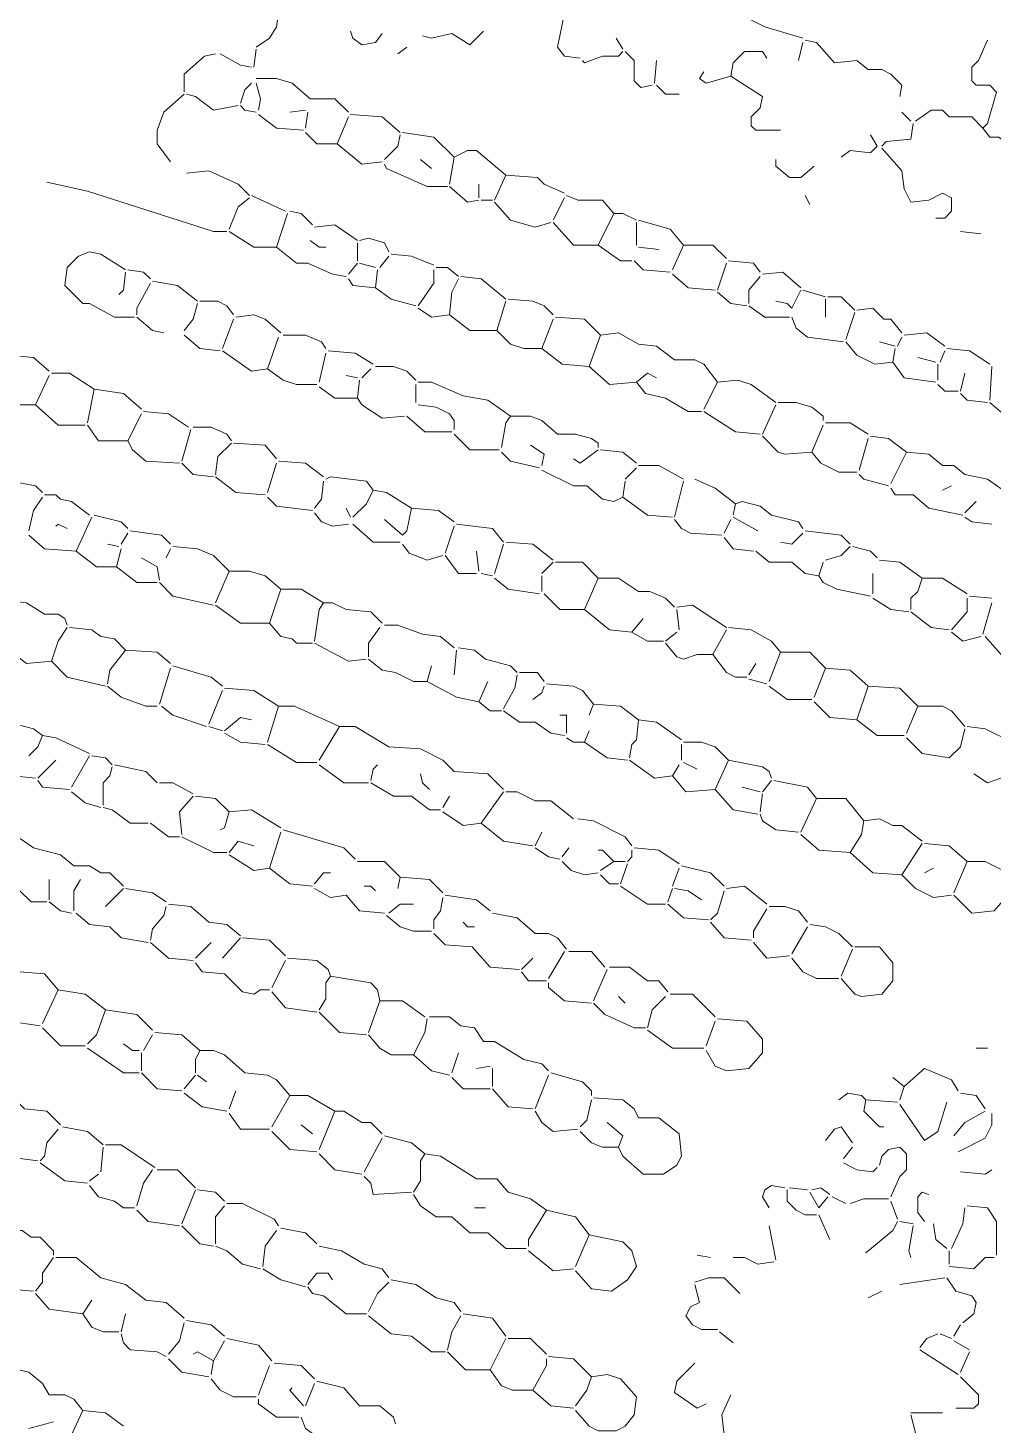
# Model space of a CAD drawing. Header units: millimetres. Extents: x 0 to 150953, y 0 to 85148.
# Drawn here: x 27978 to 40902, y 30326 to 49037 of the extents above; entities that cross this region are included whole.
import ezdxf

# ---------------------------------------------------------------- set-up
doc = ezdxf.new("R2010")
doc.units = ezdxf.units.MM
doc.layers.add('LINEWORK', color=7, linetype='CONTINUOUS', lineweight=0, plot=False)

msp = doc.modelspace()

# ---------------------------------------------------------------- linework, layer by layer
at = {"layer": 'LINEWORK'}
for points in [[(31516.264, 49594.425), (31335.482, 49232.862), (31305.354, 49052.08), (31214.963, 48901.432), (31034.182, 48780.907)], [(36186.458, 49564.302), (36367.24, 49564.302), (36728.803, 49383.52), (37090.366, 49383.52), (37331.408, 49202.739), (37542.32, 49202.739), (37843.621, 49052.08), (38355.838, 48901.432)], [(35011.378, 49383.52), (35162.028, 49232.862), (35071.637, 48780.907), (35162.028, 48660.394), (35372.941, 48630.26)], [(32299.653, 48991.823), (32329.781, 48901.432), (32450.303, 48811.041), (32631.085, 48841.175), (32721.476, 48961.689)], [(34077.338, 48991.823), (33896.557, 48811.041), (33655.515, 48961.689), (33384.343, 48901.432), (33263.821, 48931.566)], [(35855.023, 48901.432), (35945.414, 48750.785)], [(38355.838, 48841.175), (38295.575, 48600.126)], [(38385.966, 48871.298), (38536.619, 48841.175), (38777.661, 48570.003), (39078.964, 48600.126), (39229.615, 48479.612), (39410.396, 48479.612), (39530.918, 48419.344), (39681.569, 48268.696), (39651.438, 48118.049)], [(40826.518, 48871.298), (40705.999, 48600.126), (40615.608, 48509.735), (40615.608, 48328.953), (40675.868, 48268.696), (40856.649, 48268.696), (40947.04, 48178.306), (40826.518, 47756.486), (40766.259, 47696.218)], [(30491.837, 48690.517), (30341.183, 48660.394), (30070.011, 48419.344), (30070.011, 48178.306)], [(30552.096, 48690.517), (30823.269, 48539.869), (30973.919, 48509.735)], [(31034.182, 48750.785), (31004.05, 48509.735)], [(33052.908, 48780.907), (32932.389, 48690.517)], [(35945.414, 48720.651), (35885.155, 48660.394), (35674.242, 48660.394), (35433.2, 48570.003), (35403.069, 48600.126)], [(35975.545, 48720.651), (36096.067, 48600.126), (36096.067, 48328.953), (36186.458, 48238.563), (36337.109, 48268.696)], [(37873.752, 48630.26), (37813.493, 48720.651), (37572.449, 48720.651), (37421.798, 48570.003), (37391.667, 48389.221)], [(36397.368, 48600.126), (36367.24, 48298.83)], [(30973.919, 48298.83), (30883.528, 48208.44), (30823.269, 48027.658)], [(31034.182, 48359.087), (31305.354, 48359.087), (31516.264, 48298.83), (31757.308, 48087.915)], [(31034.182, 48298.83), (31094.441, 48087.915), (31064.31, 47937.267)], [(37030.104, 48449.478), (36969.844, 48359.087), (37060.235, 48298.83), (37391.667, 48389.221)], [(37391.667, 48389.221), (37813.493, 48118.049), (37783.362, 47967.39), (37662.84, 47846.876), (37662.84, 47726.352), (37723.102, 47666.095), (38054.534, 47666.095)], [(30070.011, 48148.172), (29798.839, 47907.133), (29708.448, 47666.095), (29708.448, 47485.313), (29889.229, 47244.264)], [(30100.142, 48148.172), (30220.664, 48118.049), (30461.705, 47937.267), (30793.138, 47997.524)], [(31757.308, 48087.915), (32088.74, 48087.915), (32269.522, 47907.133)], [(36397.368, 48268.696), (36517.89, 48148.172), (36698.672, 48148.172)], [(30823.269, 47997.524), (30883.528, 47937.267), (31034.182, 47907.133)], [(31697.046, 47937.267), (31486.136, 47907.133)], [(31727.177, 47907.133), (31697.046, 47696.218)], [(39681.569, 47907.133), (39802.091, 47786.608)], [(39862.35, 47786.608), (40073.263, 47937.267), (40223.914, 47937.267), (40314.305, 47846.876), (40615.608, 47846.876), (40766.259, 47696.218)], [(31064.31, 47876.999), (31305.354, 47696.218), (31666.917, 47666.095)], [(32269.522, 47846.876), (32118.871, 47485.313)], [(32299.653, 47876.999), (32721.476, 47846.876), (32962.517, 47635.961)], [(39832.219, 47756.486), (39802.091, 47545.57), (39470.656, 47515.436), (39410.396, 47455.179)], [(31697.046, 47635.961), (31847.699, 47485.313), (32118.871, 47485.313)], [(32962.517, 47605.827), (32932.389, 47455.179), (32751.607, 47274.397)], [(32992.648, 47635.961), (33414.471, 47575.704), (33685.644, 47304.531)], [(39259.746, 47605.827), (39350.137, 47455.179)], [(40766.259, 47696.218), (40856.649, 47575.704), (40977.171, 47575.704), (41127.822, 47455.179), (41368.863, 47485.313), (41489.385, 47304.531), (42001.599, 47274.397)], [(32118.871, 47485.313), (32450.303, 47214.141), (32721.476, 47244.264)], [(33685.644, 47304.531), (33866.425, 47394.922), (33986.947, 47394.922), (34378.642, 47063.482)], [(39350.137, 47455.179), (39259.746, 47364.788), (38988.573, 47394.922), (38868.051, 47304.531)], [(39410.396, 47425.045), (39681.569, 47123.75), (39711.7, 46882.7), (39802.091, 46701.919), (40043.132, 46732.053), (40223.914, 46822.443), (40344.436, 46762.187), (40344.436, 46581.405), (40254.045, 46491.014), (40133.523, 46491.014)], [(32751.607, 47214.141), (32781.736, 47153.873), (33324.08, 46912.834), (33595.253, 46912.834)], [(33233.69, 47274.397), (33384.343, 47153.873)], [(33685.644, 47304.531), (33625.384, 46942.968)], [(37994.274, 47274.397), (37994.274, 47184.007), (38175.056, 47033.359), (38325.707, 47033.359), (38506.488, 47184.007)], [(28232.066, 46973.091), (28774.411, 46852.577), (30461.705, 46310.232), (30642.487, 46310.232)], [(30100.142, 47093.616), (30401.446, 47123.75), (30793.138, 46942.968), (30943.791, 46792.309)], [(34378.642, 47063.482), (34227.989, 46732.053)], [(34378.642, 47063.482), (34800.465, 47033.359), (34890.856, 46942.968), (35162.028, 46822.443)], [(30973.919, 46792.309), (31425.873, 46581.405)], [(33625.384, 46912.834), (33866.425, 46701.919), (34017.079, 46732.053)], [(34017.079, 46942.968), (34017.079, 46762.187)], [(35192.159, 46792.309), (35342.81, 46732.053), (35674.242, 46732.053), (35824.895, 46551.271)], [(38385.966, 46792.309), (38446.229, 46671.796)], [(30943.791, 46762.187), (30793.138, 46641.662), (30672.618, 46340.355)], [(34047.207, 46732.053), (34197.86, 46732.053)], [(34227.989, 46701.919), (34438.901, 46460.88), (34770.334, 46370.489), (34981.246, 46430.746)], [(35162.028, 46762.187), (35011.378, 46460.88)], [(31456.004, 46551.271), (31305.354, 46099.317)], [(31486.136, 46581.405), (31636.786, 46551.271), (31787.437, 46400.623)], [(35011.378, 46430.746), (35282.55, 46129.448), (35613.982, 46129.448)], [(35824.895, 46551.271), (35613.982, 46129.448)], [(35824.895, 46551.271), (35945.414, 46551.271), (36126.196, 46460.88)], [(36126.196, 46430.746), (36126.196, 46129.448)], [(36156.327, 46460.88), (36578.15, 46340.355), (36758.931, 46129.448)], [(30672.618, 46310.232), (31004.05, 46099.317), (31305.354, 46099.317)], [(31817.568, 46370.489), (32088.74, 46400.623), (32390.044, 46189.708)], [(32420.172, 46189.708), (32540.694, 46219.839), (32751.607, 46159.576), (32811.867, 46039.057)], [(40464.955, 46310.232), (40736.127, 46280.099)], [(29286.625, 45798.013), (28955.193, 46008.926), (28804.54, 46039.057), (28653.889, 45978.795), (28503.239, 45828.144), (28473.107, 45587.103), (28714.149, 45346.059), (28804.54, 45346.059), (29135.974, 45165.278), (29407.147, 45165.278)], [(31305.354, 46099.317), (31576.526, 45888.404), (31727.177, 45888.404), (32058.609, 45737.754), (32239.391, 45707.622)], [(31757.308, 46189.708), (31877.827, 46099.317), (31968.218, 46099.317)], [(32390.044, 46159.576), (32390.044, 45918.535)], [(35613.982, 46129.448), (35915.286, 45918.535), (36065.936, 45918.535)], [(36156.327, 46099.317), (36427.499, 46069.186)], [(36758.931, 46129.448), (36608.281, 45798.013)], [(36758.931, 46129.448), (37150.626, 46129.448), (37331.408, 45948.666)], [(32390.044, 45888.404), (32269.522, 45737.754)], [(32420.172, 45888.404), (32631.085, 45828.144)], [(32811.867, 45978.795), (32691.345, 45828.144)], [(32841.998, 46008.926), (33113.17, 45978.795), (33414.471, 45858.276)], [(36096.067, 45918.535), (36216.587, 45798.013), (36578.15, 45767.885)], [(37331.408, 45888.404), (37210.886, 45526.841)], [(37361.539, 45918.535), (37692.971, 45888.404), (37783.362, 45767.885)], [(29286.625, 45767.885), (29256.494, 45526.841), (29196.234, 45466.581)], [(29316.756, 45798.013), (29527.666, 45767.885), (29618.057, 45677.494)], [(32269.522, 45677.494), (32329.781, 45587.103), (32631.085, 45556.972)], [(32661.216, 45798.013), (32631.085, 45556.972)], [(33414.471, 45798.013), (33414.471, 45617.232), (33203.561, 45315.931)], [(33444.602, 45828.144), (33595.253, 45828.144), (33745.906, 45707.622)], [(33745.906, 45677.494), (33655.515, 45496.712), (33625.384, 45195.409)], [(33776.035, 45707.622), (34047.207, 45677.494), (34378.642, 45406.322)], [(36608.281, 45737.754), (36819.194, 45556.972), (37180.757, 45526.841)], [(37783.362, 45707.622), (37632.711, 45526.841), (37632.711, 45346.059)], [(37813.493, 45737.754), (38084.665, 45767.885), (38325.707, 45556.972)], [(29618.057, 45617.232), (29437.275, 45285.8), (29437.275, 45195.409)], [(29648.188, 45647.363), (29979.62, 45587.103), (30250.793, 45376.19)], [(32631.085, 45556.972), (32841.998, 45406.322), (33173.43, 45315.931)], [(37210.886, 45496.712), (37391.667, 45346.059), (37602.58, 45315.931)], [(38325.707, 45526.841), (38205.185, 45285.8)], [(38355.838, 45526.841), (38657.139, 45436.45)], [(30250.793, 45346.059), (30190.533, 45135.149), (30070.011, 44984.496)], [(30280.924, 45376.19), (30521.965, 45376.19), (30642.487, 45315.931), (30732.878, 45195.409)], [(33203.561, 45285.8), (33384.343, 45165.278), (33625.384, 45195.409)], [(34378.642, 45376.19), (34258.12, 44984.496)], [(34408.77, 45406.322), (34740.205, 45376.19), (34890.856, 45315.931), (35011.378, 45195.409)], [(37632.711, 45315.931), (37843.621, 45165.278), (38175.056, 45165.278)], [(37994.274, 45376.19), (38144.925, 45346.059), (38205.185, 45285.8)], [(38657.139, 45406.322), (38657.139, 45165.278)], [(38687.27, 45436.45), (38868.051, 45436.45), (39048.833, 45255.668)], [(39078.964, 45255.668), (39289.874, 45285.8), (39440.528, 45135.149), (39530.918, 45135.149), (39681.569, 44954.367)], [(29437.275, 45165.278), (29648.188, 44984.496), (29798.839, 44954.367)], [(30732.878, 45135.149), (30582.227, 44743.455)], [(30763.009, 45165.278), (31004.05, 45195.409), (31154.701, 45135.149), (31365.614, 44954.367)], [(33625.384, 45195.409), (33896.557, 44984.496), (34258.12, 44984.496)], [(35011.378, 45135.149), (34860.724, 44743.455)], [(35041.506, 45165.278), (35433.2, 45135.149), (35644.113, 44924.236)], [(38205.185, 45165.278), (38265.447, 45014.627), (38416.097, 44894.105), (38898.183, 44833.845)], [(39048.833, 45225.54), (38928.311, 44863.977)], [(30070.011, 44924.236), (30280.924, 44743.455), (30552.096, 44713.323)], [(31395.745, 44924.236), (31697.046, 44924.236), (31907.959, 44833.845), (31968.218, 44743.455)], [(34258.12, 44984.496), (34438.901, 44803.714), (34619.683, 44743.455), (34860.724, 44743.455)], [(35644.113, 44924.236), (35493.46, 44502.413)], [(35644.113, 44924.236), (35885.155, 44954.367), (36156.327, 44803.714), (36397.368, 44773.586), (36638.412, 44592.804), (36909.585, 44592.804), (37030.104, 44532.542), (37210.886, 44291.501)], [(39711.7, 44924.236), (40013.001, 44954.367), (40254.045, 44773.586)], [(31335.482, 44894.105), (31184.832, 44472.282)], [(34860.724, 44743.455), (35131.897, 44532.542), (35493.46, 44502.413)], [(38928.311, 44833.845), (39078.964, 44653.064), (39320.006, 44532.542), (39561.047, 44562.673)], [(39380.265, 44833.845), (39591.178, 44773.586)], [(39591.178, 44743.455), (39561.047, 44562.673)], [(39681.569, 44894.105), (39621.309, 44773.586)], [(40284.173, 44743.455), (40585.477, 44713.323), (40856.649, 44532.542)], [(28262.195, 44442.151), (28051.285, 44622.933), (27719.85, 44653.064), (27448.677, 44381.891), (27478.808, 44170.979), (27659.59, 43990.197), (28081.413, 43990.197)], [(30582.227, 44713.323), (30973.919, 44442.151), (31184.832, 44472.282)], [(31968.218, 44683.195), (31877.827, 44291.501)], [(31998.349, 44713.323), (32359.913, 44683.195), (32600.954, 44532.542)], [(39561.047, 44562.673), (39711.7, 44351.76), (40133.523, 44291.501)], [(39892.482, 44622.933), (40133.523, 44562.673)], [(40163.654, 44532.542), (40163.654, 44321.632)], [(40254.045, 44713.323), (40193.783, 44562.673)], [(28262.195, 44381.891), (28081.413, 43990.197)], [(28292.326, 44412.023), (28533.367, 44412.023), (28864.802, 44201.11)], [(31184.832, 44472.282), (31395.745, 44321.632), (31576.526, 44261.369), (31847.699, 44261.369)], [(32239.391, 44381.891), (32390.044, 44351.76)], [(32570.825, 44472.282), (32450.303, 44351.76)], [(32631.085, 44502.413), (32872.126, 44502.413), (33052.908, 44442.151), (33173.43, 44321.632)], [(35493.46, 44502.413), (35764.632, 44261.369), (36126.196, 44291.501)], [(36397.368, 44351.76), (36276.849, 44412.023), (36126.196, 44291.501)], [(40525.217, 44412.023), (40464.955, 44170.979)], [(40886.781, 44502.413), (40856.649, 44050.459)], [(28864.802, 44201.11), (28774.411, 43749.156)], [(28864.802, 44201.11), (29256.494, 44140.85), (29497.538, 43929.937)], [(31877.827, 44231.241), (32088.74, 44080.588), (32390.044, 44080.588)], [(32420.172, 44321.632), (32390.044, 44080.588)], [(33173.43, 44261.369), (33173.43, 44020.328)], [(33203.561, 44291.501), (33384.343, 44291.501), (33806.166, 44110.719), (34137.598, 44050.459), (34438.901, 43839.546)], [(36126.196, 44291.501), (36246.718, 44140.85), (36517.89, 44080.588), (36819.194, 43899.806), (36999.976, 43899.806)], [(37210.886, 44291.501), (37030.104, 43929.937)], [(37210.886, 44291.501), (37482.058, 44321.632), (37662.84, 44261.369), (37994.274, 44020.328)], [(40163.654, 44261.369), (40254.045, 44170.979), (40434.827, 44170.979)], [(28081.413, 43990.197), (28382.717, 43719.024), (28744.28, 43719.024)], [(32390.044, 44080.588), (32450.303, 43990.197), (32721.476, 43809.415), (33022.78, 43839.546)], [(33203.561, 43990.197), (33444.602, 43960.068), (33625.384, 43869.678), (33685.644, 43779.287), (33685.644, 43658.765)], [(37994.274, 43990.197), (37813.493, 43598.505)], [(38024.403, 44020.328), (38265.447, 44020.328), (38476.357, 43960.068), (38627.01, 43839.546), (38627.01, 43779.287)], [(40464.955, 44140.85), (40555.346, 44050.459), (40826.518, 44020.328)], [(40856.649, 44020.328), (41037.431, 43869.678), (41278.472, 43809.415)], [(29497.538, 43869.678), (29316.756, 43508.114)], [(29527.666, 43899.806), (29859.101, 43869.678), (30130.273, 43688.896)], [(33052.908, 43839.546), (33293.952, 43628.634), (33655.515, 43628.634)], [(34438.901, 43839.546), (34378.642, 43749.156), (34318.379, 43417.724)], [(34438.901, 43839.546), (34710.074, 43839.546), (34860.724, 43779.287), (35071.637, 43598.505), (35312.678, 43598.505), (35523.591, 43538.243), (35613.982, 43477.983), (35613.982, 43417.724)], [(37030.104, 43899.806), (37451.93, 43628.634), (37783.362, 43598.505)], [(28774.411, 43719.024), (28925.062, 43508.114), (29316.756, 43508.114)], [(30160.402, 43658.765), (30039.883, 43236.942)], [(30190.533, 43688.896), (30431.574, 43688.896), (30642.487, 43598.505), (30702.747, 43508.114)], [(33685.644, 43598.505), (33896.557, 43387.592), (34288.251, 43387.592)], [(38627.01, 43719.024), (38476.357, 43357.461)], [(38657.139, 43749.156), (38988.573, 43749.156), (39229.615, 43598.505)], [(29316.756, 43508.114), (29377.016, 43387.592), (29557.797, 43236.942), (30009.751, 43206.811)], [(30702.747, 43477.983), (30521.965, 43297.202), (30491.837, 43056.16)], [(30732.878, 43477.983), (31154.701, 43447.852), (31305.354, 43267.07)], [(34710.074, 43447.852), (34890.856, 43327.333)], [(37813.493, 43568.374), (38024.403, 43357.461), (38114.794, 43327.333), (38476.357, 43357.461)], [(39229.615, 43538.243), (39109.093, 43116.42)], [(39259.746, 43568.374), (39500.787, 43538.243), (39741.828, 43357.461)], [(31335.482, 43236.942), (31697.046, 43206.811), (31938.09, 43026.029)], [(34318.379, 43357.461), (34438.901, 43236.942), (34830.596, 43146.551)], [(34890.856, 43327.333), (34860.724, 43176.68)], [(35613.982, 43387.592), (35372.941, 43206.811), (35282.55, 43267.07)], [(35644.113, 43387.592), (35945.414, 43357.461), (36126.196, 43206.811)], [(38476.357, 43357.461), (38596.879, 43206.811), (38837.92, 43086.289), (39078.964, 43086.289)], [(39741.828, 43357.461), (39530.918, 42935.638)], [(39741.828, 43357.461), (40043.132, 43327.333), (40223.914, 43176.68), (40374.564, 43176.68), (40525.217, 43056.16), (40826.518, 42995.898), (41037.431, 42845.247)], [(30039.883, 43206.811), (30190.533, 43056.16), (30461.705, 43026.029)], [(31305.354, 43206.811), (31184.832, 42815.116)], [(34860.724, 43116.42), (35282.55, 42905.507), (35463.332, 42905.507), (35674.242, 42724.725), (35824.895, 42694.597), (35945.414, 42754.857)], [(36126.196, 43146.551), (35975.545, 42995.898)], [(36156.327, 43176.68), (36427.499, 43176.68), (36758.931, 42995.898)], [(39109.093, 43056.16), (39169.355, 42995.898), (39500.787, 42905.507)], [(27749.981, 42965.769), (28081.413, 42905.507), (28171.804, 42815.116)], [(30491.837, 43026.029), (30763.009, 42815.116), (31154.701, 42784.988)], [(31938.09, 42965.769), (31907.959, 42724.725), (31817.568, 42604.206)], [(31968.218, 42995.898), (32028.481, 43026.029), (32510.563, 42965.769), (32600.954, 42845.247)], [(35975.545, 42965.769), (35945.414, 42754.857)], [(36758.931, 42965.769), (36638.412, 42483.684)], [(36909.585, 42995.898), (37180.757, 42875.379), (37451.93, 42664.466)], [(39530.918, 42875.379), (39591.178, 42784.988), (39832.219, 42784.988), (40043.132, 42604.206), (40495.086, 42513.815)], [(40344.436, 42905.507), (40223.914, 42845.247)], [(28171.804, 42754.857), (28051.285, 42574.075), (27991.022, 42302.903)], [(28201.935, 42784.988), (28352.585, 42784.988), (28412.848, 42724.725), (28563.498, 42694.597), (28804.54, 42513.815)], [(31184.832, 42754.857), (31305.354, 42634.335), (31787.437, 42574.075)], [(32600.954, 42845.247), (32510.563, 42664.466), (32329.781, 42483.684)], [(32600.954, 42845.247), (32781.736, 42815.116), (33113.17, 42604.206)], [(35945.414, 42754.857), (36276.849, 42513.815), (36608.281, 42483.684)], [(37451.93, 42664.466), (37421.798, 42513.815)], [(37451.93, 42664.466), (37542.32, 42694.597), (37783.362, 42634.335), (37934.012, 42513.815), (38295.575, 42423.425), (38355.838, 42333.034)], [(40675.868, 42694.597), (40525.217, 42543.944)], [(28834.671, 42483.684), (28623.758, 42031.73)], [(28864.802, 42513.815), (29226.365, 42423.425), (29316.756, 42333.034)], [(31817.568, 42543.944), (31907.959, 42423.425), (32058.609, 42363.162), (32269.522, 42393.293)], [(32239.391, 42604.206), (32299.653, 42483.684)], [(33113.17, 42604.206), (33052.908, 42302.903), (32992.648, 42242.643)], [(33113.17, 42604.206), (33474.734, 42574.075), (33685.644, 42423.425)], [(37421.798, 42483.684), (37753.23, 42302.903)], [(40525.217, 42483.684), (40615.608, 42423.425), (40886.781, 42393.293)], [(28352.585, 42363.162), (28382.717, 42393.293), (28503.239, 42333.034)], [(29346.884, 42302.903), (29768.71, 42242.643), (29889.229, 42122.121)], [(32329.781, 42393.293), (32600.954, 42152.252), (32962.517, 42152.252)], [(32751.607, 42453.553), (32992.648, 42242.643)], [(33685.644, 42363.162), (33565.124, 42001.599)], [(33715.775, 42393.293), (34197.86, 42333.034), (34348.511, 42152.252)], [(36638.412, 42453.553), (36728.803, 42333.034), (36849.322, 42272.771), (37271.148, 42242.643)], [(37391.667, 42453.553), (37301.276, 42272.771)], [(38385.966, 42302.903), (38868.051, 42242.643), (38988.573, 42122.121)], [(27991.022, 42242.643), (28201.935, 42061.861), (28623.758, 42031.73)], [(29045.584, 42122.121), (29196.234, 42091.99)], [(29316.756, 42272.771), (29226.365, 42122.121)], [(32992.648, 42122.121), (33083.039, 42001.599), (33324.08, 41911.208), (33534.993, 41971.47)], [(34348.511, 42122.121), (34227.989, 41730.426)], [(34378.642, 42152.252), (34740.205, 42122.121), (35011.378, 41911.208)], [(37301.276, 42212.512), (37421.798, 42061.861), (37692.971, 42031.73)], [(38355.838, 42272.771), (38205.185, 42122.121), (38054.534, 42152.252)], [(28623.758, 42031.73), (28894.93, 41820.817), (29166.103, 41820.817)], [(29226.365, 42061.861), (29166.103, 41820.817)], [(29497.538, 41941.339), (29708.448, 41820.817), (29738.579, 41640.036)], [(29889.229, 42061.861), (29828.97, 41941.339)], [(29919.361, 42091.99), (30250.793, 42061.861), (30461.705, 41971.47), (30672.618, 41760.558)], [(33565.124, 41971.47), (33745.906, 41730.426), (33986.947, 41730.426)], [(33986.947, 42031.73), (34017.079, 41760.558)], [(37723.102, 42031.73), (37903.884, 41881.08), (38205.185, 41881.08), (38385.966, 41730.426), (38566.748, 41700.298)], [(38988.573, 42091.99), (38868.051, 41971.47), (38657.139, 41911.208)], [(39018.702, 42091.99), (39259.746, 42031.73), (39350.137, 41941.339)], [(29166.103, 41820.817), (29437.275, 41609.907), (29708.448, 41609.907)], [(30672.618, 41760.558), (30491.837, 41338.735)], [(30672.618, 41760.558), (30943.791, 41760.558), (31154.701, 41700.298), (31365.614, 41519.516)], [(34047.207, 41730.426), (34197.86, 41700.298)], [(35011.378, 41881.08), (34860.724, 41730.426)], [(35041.506, 41881.08), (35403.069, 41881.08), (35613.982, 41670.167)], [(38627.01, 41881.08), (38566.748, 41700.298)], [(39289.874, 41730.426), (39289.874, 41459.254)], [(39380.265, 41911.208), (39651.438, 41881.08), (39952.741, 41670.167)], [(29738.579, 41609.907), (29919.361, 41429.126), (30461.705, 41308.604)], [(34227.989, 41670.167), (34408.77, 41519.516), (34830.596, 41459.254)], [(34860.724, 41700.298), (34860.724, 41489.385)], [(35613.982, 41670.167), (35433.2, 41248.344)], [(35613.982, 41670.167), (35885.155, 41670.167), (36156.327, 41489.385), (36306.977, 41489.385), (36517.89, 41398.994), (36638.412, 41278.472)], [(38566.748, 41700.298), (38627.01, 41609.907), (38807.792, 41519.516), (39259.746, 41429.126)], [(39952.741, 41670.167), (39892.482, 41489.385), (39802.091, 41398.994), (39802.091, 41248.344)], [(39952.741, 41670.167), (40223.914, 41670.167), (40555.346, 41459.254)], [(27689.721, 41368.863), (27960.894, 41338.735), (28201.935, 41188.082), (28382.717, 41188.082), (28473.107, 41127.822), (28503.239, 41037.431)], [(31365.614, 41519.516), (31214.963, 41067.562)], [(31365.614, 41519.516), (31636.786, 41519.516), (31938.09, 41338.735)], [(34890.856, 41459.254), (35101.768, 41248.344), (35433.2, 41248.344)], [(39289.874, 41398.994), (39530.918, 41248.344), (39771.96, 41218.213)], [(40555.346, 41398.994), (40555.346, 41218.213), (40344.436, 40977.171)], [(40585.477, 41429.126), (40886.781, 41398.994)], [(30491.837, 41308.604), (30823.269, 41067.562), (31214.963, 41067.562)], [(31938.09, 41338.735), (31877.827, 41248.344), (31817.568, 40826.518)], [(31938.09, 41338.735), (32058.609, 41338.735), (32239.391, 41248.344), (32570.825, 41218.213), (32721.476, 41067.562)], [(35433.2, 41248.344), (35764.632, 40977.171), (36065.936, 40947.04)], [(36668.541, 41278.472), (36879.453, 41308.604), (37331.408, 41007.3)], [(36668.541, 41248.344), (36698.672, 40977.171)], [(39802.091, 41218.213), (40073.263, 41007.3), (40314.305, 40977.171)], [(40886.781, 41338.735), (40766.259, 40916.909)], [(28503.239, 41007.3), (28382.717, 40826.518), (28292.326, 40555.346)], [(28533.367, 41007.3), (28834.671, 40977.171), (28955.193, 40886.781), (29135.974, 40856.649), (29286.625, 40705.999)], [(31214.963, 41067.562), (31365.614, 40886.781), (31516.264, 40856.649), (31576.526, 40796.39), (31787.437, 40796.39)], [(32691.345, 41007.3), (32540.694, 40796.39), (32540.694, 40615.608)], [(32751.607, 41037.431), (32932.389, 41037.431), (33263.821, 40916.909), (33504.862, 40886.781), (33685.644, 40736.127)], [(36216.587, 41127.822), (36065.936, 40947.04)], [(37331.408, 40977.171), (37150.626, 40645.737)], [(37361.539, 41007.3), (37662.84, 40977.171), (37934.012, 40826.518), (38054.534, 40675.868)], [(27599.33, 40796.39), (27960.894, 40525.217), (28292.326, 40555.346)], [(31817.568, 40796.39), (32269.522, 40555.346), (32510.563, 40585.477)], [(36065.936, 40947.04), (36276.849, 40826.518), (36487.759, 40826.518)], [(36668.541, 40947.04), (36517.89, 40826.518)], [(36517.89, 40796.39), (36668.541, 40615.608), (36758.931, 40585.477), (36939.713, 40645.737), (37150.626, 40645.737)], [(40344.436, 40947.04), (40495.086, 40826.518), (40736.127, 40886.781)], [(40796.39, 40886.781), (41037.431, 40615.608), (41127.822, 40585.477), (41489.385, 40675.868)], [(29286.625, 40705.999), (29075.712, 40434.827), (29045.584, 40254.045)], [(29286.625, 40705.999), (29708.448, 40675.868), (29889.229, 40525.217)], [(33715.775, 40705.999), (33685.644, 40374.564)], [(33745.906, 40736.127), (33956.816, 40705.999), (34107.469, 40585.477), (34438.901, 40495.086), (34529.292, 40404.695)], [(37150.626, 40645.737), (37331.408, 40404.695), (37451.93, 40344.436), (37602.58, 40344.436)], [(38054.534, 40675.868), (37903.884, 40284.173)], [(38054.534, 40675.868), (38446.229, 40675.868), (38657.139, 40464.955)], [(28292.326, 40555.346), (28503.239, 40344.436), (29015.452, 40223.914)], [(29889.229, 40464.955), (29738.579, 39982.872)], [(29919.361, 40495.086), (30431.574, 40344.436), (30582.227, 40223.914)], [(32540.694, 40585.477), (32721.476, 40434.827), (32902.258, 40404.695), (33143.299, 40284.173), (33324.08, 40284.173)], [(33384.343, 40495.086), (33324.08, 40284.173)], [(37723.102, 40525.217), (37632.711, 40374.564)], [(38657.139, 40464.955), (38506.488, 40073.263)], [(38657.139, 40464.955), (38988.573, 40434.827), (39229.615, 40223.914)], [(33324.08, 40284.173), (33715.775, 40073.263), (34017.079, 40013.001)], [(34137.598, 40284.173), (34017.079, 40013.001)], [(34529.292, 40374.564), (34499.161, 40193.783), (34348.511, 39922.61)], [(34559.423, 40404.695), (34800.465, 40404.695), (34890.856, 40284.173)], [(34920.987, 40254.045), (35282.55, 40223.914), (35403.069, 40163.654), (35553.722, 39982.872)], [(37632.711, 40314.305), (37873.752, 40254.045)], [(29045.584, 40223.914), (29226.365, 40073.263), (29557.797, 39952.741), (29708.448, 39952.741)], [(30582.227, 40163.654), (30401.446, 39711.7)], [(30612.356, 40193.783), (31004.05, 40163.654), (31335.482, 39952.741)], [(34890.856, 40223.914), (34860.724, 40133.523), (34740.205, 40043.132)], [(37903.884, 40223.914), (38144.925, 40043.132), (38476.357, 40043.132)], [(39229.615, 40223.914), (39078.964, 39771.96)], [(39229.615, 40223.914), (39651.438, 40193.783), (39892.482, 39952.741)], [(29768.71, 39952.741), (29919.361, 39832.219), (30371.315, 39681.569)], [(31335.482, 39952.741), (31184.832, 39470.656)], [(31335.482, 39952.741), (31546.395, 39952.741), (32149, 39681.569)], [(34017.079, 40013.001), (34167.729, 39892.482), (34318.379, 39892.482)], [(34348.511, 39892.482), (34559.423, 39741.828), (34770.334, 39741.828), (34981.246, 39591.178), (35162.028, 39561.047)], [(35553.722, 39982.872), (35493.46, 39832.219)], [(35553.722, 39982.872), (35915.286, 39952.741), (36156.327, 39771.96)], [(38506.488, 40013.001), (38717.401, 39802.091), (39078.964, 39771.96)], [(39892.482, 39952.741), (39741.828, 39591.178)], [(39892.482, 39952.741), (40223.914, 39952.741), (40344.436, 39892.482), (40525.217, 39681.569)], [(27719.85, 39741.828), (28051.285, 39651.438), (28171.804, 39561.047)], [(30401.446, 39681.569), (30582.227, 39621.309)], [(30973.919, 39771.96), (30823.269, 39802.091), (30612.356, 39621.309)], [(32149, 39681.569), (31877.827, 39229.615)], [(32149, 39681.569), (32359.913, 39681.569), (32811.867, 39410.396), (33233.69, 39380.265), (33534.993, 39229.615), (33685.644, 39078.964), (34137.598, 39048.833), (34348.511, 38837.923)], [(35101.768, 39832.219), (35192.159, 39832.219), (35192.159, 39591.178)], [(36156.327, 39771.96), (36126.196, 39500.787), (36065.936, 39440.528), (36035.805, 39259.746)], [(36156.327, 39771.96), (36397.368, 39741.828), (36728.803, 39500.787)], [(39078.964, 39771.96), (39350.137, 39561.047), (39711.7, 39561.047)], [(40555.346, 39681.569), (40796.39, 39651.438), (41157.953, 39470.656), (41188.082, 39410.396)], [(28171.804, 39561.047), (28111.544, 39410.396), (27991.022, 39289.874)], [(28171.804, 39561.047), (28352.585, 39530.918), (28804.54, 39320.006)], [(30612.356, 39591.178), (30823.269, 39470.656), (31154.701, 39440.528)], [(35192.159, 39530.918), (35282.55, 39470.656), (35433.2, 39470.656)], [(35493.46, 39621.309), (35433.2, 39470.656)], [(40525.217, 39651.438), (40464.955, 39410.396), (40314.305, 39259.746), (39952.741, 39320.006), (39741.828, 39530.918)], [(31184.832, 39440.528), (31576.526, 39199.484), (31847.699, 39199.484)], [(35433.2, 39470.656), (35734.504, 39259.746), (36005.677, 39229.615)], [(36728.803, 39440.528), (36728.803, 39229.615)], [(36758.931, 39470.656), (36999.976, 39470.656), (37180.757, 39410.396), (37361.539, 39229.615)], [(27448.677, 39259.746), (27599.33, 39109.093), (27780.112, 39018.702), (28081.413, 38988.573)], [(28352.585, 39229.615), (28111.544, 38988.573)], [(28804.54, 39289.874), (28563.498, 38868.051)], [(28834.671, 39289.874), (29015.452, 39259.746), (29105.843, 39169.355)], [(29105.843, 39139.224), (29075.712, 39018.702), (28985.321, 38928.311), (28985.321, 38627.007)], [(29135.974, 39169.355), (29557.797, 39078.964), (29708.448, 38928.311)], [(31877.827, 39169.355), (32209.262, 38928.311), (32540.694, 38928.311)], [(32661.216, 39169.355), (32600.954, 39109.093), (32570.825, 38958.442)], [(36035.805, 39229.615), (36367.24, 38988.573), (36608.281, 39018.702)], [(36698.672, 39169.355), (36608.281, 39018.702)], [(36758.931, 39199.484), (36939.713, 39109.093)], [(37361.539, 39229.615), (37180.757, 38837.923)], [(37361.539, 39229.615), (37813.493, 39139.224), (37903.884, 39078.964), (37934.012, 38988.573)], [(28111.544, 38958.442), (28171.804, 38868.051), (28533.367, 38837.923)], [(29738.579, 38928.311), (29919.361, 38928.311), (30190.533, 38777.661)], [(32570.825, 38928.311), (32872.126, 38747.532), (33113.17, 38747.532), (33354.212, 38566.751), (33504.862, 38566.751)], [(33233.69, 39048.833), (33263.821, 38928.311), (33354.212, 38837.923)], [(36608.281, 39018.702), (36789.063, 38807.789), (37180.757, 38837.923)], [(37934.012, 38958.442), (37813.493, 38807.789)], [(37964.143, 38958.442), (38416.097, 38868.051), (38536.619, 38717.398)], [(40645.737, 39048.833), (40826.518, 38928.311), (41007.3, 38988.573)], [(28563.498, 38807.789), (28744.28, 38657.141), (28955.193, 38596.879)], [(30190.533, 38747.532), (30009.751, 38536.617), (30039.883, 38235.316)], [(30220.664, 38747.532), (30491.837, 38717.398), (30672.618, 38536.617)], [(33625.384, 38747.532), (33534.993, 38596.879)], [(34348.511, 38807.789), (34047.207, 38385.969)], [(34378.642, 38807.789), (34529.292, 38807.789), (34770.334, 38687.27), (34981.246, 38687.27), (35282.55, 38446.226)], [(37180.757, 38837.923), (37421.798, 38566.751), (37753.23, 38506.488)], [(37542.32, 38868.051), (37783.362, 38807.789)], [(37813.493, 38777.661), (37783.362, 38536.617)], [(28985.321, 38596.879), (29105.843, 38566.751), (29346.884, 38385.969), (29587.928, 38385.969)], [(30672.618, 38536.617), (30973.919, 38566.751), (31365.614, 38325.707)], [(38536.619, 38717.398), (38325.707, 38265.444)], [(38536.619, 38717.398), (38928.311, 38717.398), (39169.355, 38416.097)], [(29618.057, 38385.969), (29859.101, 38205.187), (30009.751, 38205.187)], [(30672.618, 38536.617), (30612.356, 38325.707), (30552.096, 38295.578)], [(33534.993, 38536.617), (33806.166, 38355.835), (34047.207, 38385.969)], [(34047.207, 38385.969), (34348.511, 38144.925), (34740.205, 38084.663)], [(35342.81, 38446.226), (35553.722, 38416.097), (35975.545, 38205.187), (36065.936, 38084.663)], [(37783.362, 38506.488), (37813.493, 38416.097), (37994.274, 38295.578), (38295.575, 38265.444)], [(39169.355, 38416.097), (39139.224, 38235.316), (38988.573, 37994.272)], [(39169.355, 38416.097), (39380.265, 38446.226), (39561.047, 38355.835), (39681.569, 38355.835), (39952.741, 38144.925)], [(27508.94, 38295.578), (27749.981, 38265.444), (28051.285, 38054.534), (28412.848, 37964.143), (28593.629, 37813.49), (28804.54, 37813.49), (28955.193, 37723.099), (29075.712, 37723.099), (29256.494, 37542.318)], [(30039.883, 38205.187), (30461.705, 37994.272), (30642.487, 37994.272)], [(31365.614, 38265.444), (31214.963, 37783.362)], [(31395.745, 38295.578), (32209.262, 38054.534), (32359.913, 37903.881)], [(34860.724, 38265.444), (34770.334, 38084.663)], [(38325.707, 38235.316), (38566.748, 38024.406), (38988.573, 37994.272)], [(31004.05, 38084.663), (30793.138, 38144.925), (30672.618, 37994.272)], [(34770.334, 38054.534), (34951.115, 37934.015), (35101.768, 37903.881)], [(35222.288, 38054.534), (35131.897, 37934.015)], [(35613.982, 38024.406), (35674.242, 38024.406), (35824.895, 37873.752)], [(36065.936, 38024.406), (36065.936, 37934.015), (36005.677, 37873.752)], [(36096.067, 38054.534), (36427.499, 38024.406), (36698.672, 37843.624)], [(38988.573, 37994.272), (39289.874, 37723.099), (39681.569, 37692.971)], [(39952.741, 38114.797), (39681.569, 37692.971)], [(39982.872, 38114.797), (40314.305, 38084.663), (40555.346, 37873.752)], [(30672.618, 37964.143), (31004.05, 37753.233), (31214.963, 37783.362)], [(32390.044, 37873.752), (32751.607, 37873.752), (32962.517, 37662.842)], [(35131.897, 37873.752), (35252.419, 37753.233), (35433.2, 37692.971), (35613.982, 37723.099)], [(35824.895, 37873.752), (35644.113, 37753.233)], [(35824.895, 37873.752), (35975.545, 37873.752)], [(36005.677, 37843.624), (35915.286, 37572.452)], [(36728.803, 37813.49), (37120.495, 37723.099), (37301.276, 37542.318)], [(40555.346, 37873.752), (40374.564, 37451.927)], [(40555.346, 37873.752), (40796.39, 37873.752), (41097.691, 37723.099)], [(28262.195, 37632.708), (28262.195, 37361.536)], [(28684.02, 37632.708), (28593.629, 37482.061), (28593.629, 37210.888)], [(31214.963, 37783.362), (31486.136, 37572.452), (31787.437, 37542.318)], [(32028.481, 37723.099), (31938.09, 37723.099), (31817.568, 37572.452)], [(32962.517, 37662.842), (32932.389, 37512.189)], [(32962.517, 37662.842), (33354.212, 37632.708), (33534.993, 37451.927)], [(35644.113, 37692.971), (35764.632, 37572.452), (35885.155, 37572.452)], [(36698.672, 37783.362), (36608.281, 37542.318)], [(39681.569, 37692.971), (39862.35, 37512.189), (40103.392, 37391.67), (40344.436, 37421.798)], [(40103.392, 37783.362), (39982.872, 37723.099)], [(41127.822, 37692.971), (41097.691, 37421.798), (40916.909, 37210.888), (40615.608, 37180.754), (40374.564, 37421.798)], [(27689.721, 37542.318), (27749.981, 37482.061), (27870.503, 37482.061), (28021.153, 37331.408), (28232.066, 37331.408)], [(29256.494, 37512.189), (29015.452, 37271.145)], [(29286.625, 37512.189), (29648.188, 37451.927), (29828.97, 37331.408)], [(31817.568, 37512.189), (32028.481, 37391.67), (32239.391, 37421.798)], [(32480.435, 37542.318), (32570.825, 37542.318), (32631.085, 37482.061)], [(35915.286, 37542.318), (36276.849, 37301.279), (36517.89, 37301.279)], [(36608.281, 37512.189), (36548.021, 37331.408)], [(36638.412, 37512.189), (36819.194, 37482.061), (36999.976, 37361.536)], [(37301.276, 37482.061), (37210.886, 37180.754), (37120.495, 37090.364)], [(37331.408, 37512.189), (37572.449, 37542.318), (37873.752, 37301.279)], [(28262.195, 37331.408), (28412.848, 37210.888), (28563.498, 37180.754)], [(29828.97, 37271.145), (29798.839, 37150.626), (29648.188, 36969.844), (29618.057, 36819.191)], [(29859.101, 37301.279), (30160.402, 37271.145), (30401.446, 37060.235), (30642.487, 37030.107), (30823.269, 36879.453)], [(32239.391, 37421.798), (32420.172, 37210.888), (32751.607, 37180.754)], [(33143.299, 37301.279), (32962.517, 37301.279), (32811.867, 37180.754)], [(33534.993, 37391.67), (33504.862, 37210.888), (33414.471, 37090.364), (33414.471, 36969.844)], [(33565.124, 37421.798), (33986.947, 37361.536), (34167.729, 37210.888)], [(36548.021, 37301.279), (36758.931, 37120.498), (37090.366, 37090.364)], [(37873.752, 37241.017), (37692.971, 36939.716), (37692.971, 36849.325)], [(37903.884, 37271.145), (38114.794, 37271.145), (38295.575, 37210.888), (38416.097, 37060.235)], [(28623.758, 37180.754), (28804.54, 37030.107), (29075.712, 36999.973), (29226.365, 36849.325), (29587.928, 36789.063)], [(32781.736, 37150.626), (32962.517, 36999.973), (33143.299, 36939.716), (33384.343, 36939.716)], [(33806.166, 37060.235), (33866.425, 36999.973), (33956.816, 36999.973)], [(34197.86, 37180.754), (34529.292, 37120.498), (34770.334, 36909.582), (34951.115, 36909.582), (35071.637, 36849.325), (35192.159, 36698.672)], [(37120.495, 37060.235), (37301.276, 36849.325), (37662.84, 36819.191)], [(33414.471, 36909.582), (33565.124, 36758.934), (33926.688, 36728.8), (34167.729, 36457.628), (34559.423, 36427.499)], [(38416.097, 36999.973), (38205.185, 36638.409)], [(38446.229, 37030.107), (38657.139, 36999.973), (38837.92, 36909.582), (39018.702, 36728.8)], [(29618.057, 36789.063), (29859.101, 36578.153), (30190.533, 36548.019)], [(30431.574, 36789.063), (30220.664, 36578.153)], [(30823.269, 36849.325), (30582.227, 36578.153)], [(30853.4, 36849.325), (31214.963, 36819.191), (31425.873, 36608.281)], [(37692.971, 36789.063), (37873.752, 36578.153), (38175.056, 36608.281)], [(39048.833, 36728.8), (39380.265, 36728.8), (39561.047, 36517.89), (39561.047, 36276.846), (39410.396, 36096.065), (39139.224, 36065.936), (39048.833, 36096.065), (38868.051, 36306.98)], [(39018.702, 36698.672), (38868.051, 36337.109)], [(27358.286, 36578.153), (27689.721, 36578.153), (27870.503, 36397.371), (28201.935, 36367.237), (28382.717, 36156.327)], [(30220.664, 36517.89), (30311.055, 36397.371), (30612.356, 36367.237)], [(31425.873, 36548.019), (31245.092, 36186.455)], [(31456.004, 36578.153), (31847.699, 36548.019), (31998.349, 36427.499), (32028.481, 36337.109)], [(34740.205, 36578.153), (34589.552, 36427.499)], [(35162.028, 36668.543), (34951.115, 36306.98)], [(35222.288, 36668.543), (35523.591, 36668.543), (35704.373, 36457.628)], [(38205.185, 36578.153), (38355.838, 36397.371), (38536.619, 36306.98), (38837.92, 36306.98)], [(30612.356, 36367.237), (30853.4, 36126.199), (31004.05, 36096.065), (31094.441, 36156.327), (31214.963, 36156.327)], [(32028.481, 36337.109), (31968.218, 36246.718), (31968.218, 36035.808), (31877.827, 35885.155)], [(32028.481, 36337.109), (32570.825, 36246.718), (32661.216, 36156.327), (32691.345, 36005.674)], [(34589.552, 36397.371), (34679.943, 36276.846), (34920.987, 36276.846)], [(35734.504, 36427.499), (35553.722, 36005.674)], [(35764.632, 36457.628), (36035.805, 36457.628), (36276.849, 36276.846), (36427.499, 36276.846), (36548.021, 36126.199)], [(28382.717, 36156.327), (28171.804, 35704.373)], [(28382.717, 36156.327), (28744.28, 36096.065), (29015.452, 35885.155)], [(31245.092, 36126.199), (31425.873, 35915.283), (31847.699, 35855.026)], [(34951.115, 36246.718), (34951.115, 36186.455), (35162.028, 36005.674), (35523.591, 35975.545)], [(32691.345, 36005.674), (32540.694, 35583.854)], [(32691.345, 36005.674), (32992.648, 36005.674), (33293.952, 35794.764)], [(35553.722, 35975.545), (35704.373, 35824.892), (36096.067, 35644.11), (36246.718, 35644.11)], [(35885.155, 36065.936), (35975.545, 35975.545)], [(36517.89, 36065.936), (36337.109, 35885.155), (36276.849, 35644.11)], [(36578.15, 36096.065), (36879.453, 36096.065), (37180.757, 35794.764)], [(27599.33, 35915.283), (27719.85, 35734.501), (28141.675, 35674.244)], [(29015.452, 35885.155), (28894.93, 35553.72), (28774.411, 35433.2)], [(29015.452, 35885.155), (29437.275, 35824.892), (29648.188, 35613.982)], [(31877.827, 35855.026), (32149, 35583.854), (32510.563, 35553.72)], [(33324.08, 35764.635), (33293.952, 35583.854), (33143.299, 35282.547)], [(33354.212, 35794.764), (33625.384, 35794.764), (33776.035, 35674.244), (33956.816, 35644.11), (34077.338, 35463.329), (34227.989, 35463.329), (34619.683, 35222.29), (34860.724, 35162.028), (34951.115, 35071.637)], [(37210.886, 35764.635), (37602.58, 35734.501), (37813.493, 35493.463), (37813.493, 35312.681), (37632.711, 35101.766), (37331.408, 35071.637), (37180.757, 35131.9), (37060.235, 35342.81)], [(28171.804, 35644.11), (28412.848, 35403.072), (28744.28, 35403.072)], [(29648.188, 35553.72), (29527.666, 35342.81)], [(29678.319, 35583.854), (30039.883, 35553.72), (30280.924, 35342.81)], [(32540.694, 35553.72), (32691.345, 35372.938), (32841.998, 35282.547), (33143.299, 35282.547)], [(36276.849, 35613.982), (36608.281, 35372.938), (37030.104, 35372.938)], [(37180.757, 35734.501), (37060.235, 35403.072)], [(28774.411, 35372.938), (29256.494, 35041.509), (29467.406, 35041.509)], [(29256.494, 35433.2), (29377.016, 35342.81), (29467.406, 35342.81)], [(40675.868, 35372.938), (40826.518, 35372.938)], [(29497.538, 35312.681), (29497.538, 35071.637)], [(30280.924, 35342.81), (30220.664, 35222.29), (30220.664, 35041.509)], [(30280.924, 35342.81), (30461.705, 35342.81), (30612.356, 35282.547), (30883.528, 35041.509), (31184.832, 35011.375), (31305.354, 34951.118), (31486.136, 34740.202)], [(33143.299, 35282.547), (33384.343, 35071.637), (33625.384, 35011.375)], [(33745.906, 35312.681), (33655.515, 35041.509)], [(29497.538, 35041.509), (29708.448, 34830.593), (30039.883, 34800.465)], [(30220.664, 35011.375), (30070.011, 34830.593)], [(30250.793, 35011.375), (30371.315, 34920.984)], [(34167.729, 35131.9), (33986.947, 35101.766)], [(34197.86, 35101.766), (34197.86, 34860.727)], [(34951.115, 35011.375), (34770.334, 34559.421)], [(34981.246, 35041.509), (35403.069, 34920.984), (35523.591, 34800.465), (35523.591, 34740.202)], [(39711.7, 34860.727), (39982.872, 35101.766), (40344.436, 34951.118), (40434.827, 34800.465)], [(27298.027, 34890.856), (27719.85, 34770.336), (27930.763, 34559.421), (28232.066, 34529.292), (28412.848, 34348.511)], [(33655.515, 34981.246), (33806.166, 34830.593), (34167.729, 34830.593)], [(34197.86, 34830.593), (34408.77, 34589.555), (34740.205, 34559.421)], [(39561.047, 34981.246), (39711.7, 34860.727)], [(39711.7, 34860.727), (39651.438, 34679.945)], [(30070.011, 34770.336), (30311.055, 34589.555), (30642.487, 34529.292)], [(30763.009, 34800.465), (30672.618, 34559.421)], [(31486.136, 34740.202), (31245.092, 34318.382)], [(31486.136, 34740.202), (31727.177, 34740.202), (32088.74, 34529.292)], [(35523.591, 34679.945), (35463.332, 34408.773), (35372.941, 34318.382)], [(35553.722, 34710.074), (35945.414, 34679.945), (36096.067, 34559.421), (36156.327, 34438.901)], [(38837.92, 34679.945), (38958.442, 34770.336), (39139.224, 34740.202), (39199.484, 34679.945)], [(39199.484, 34679.945), (39169.355, 34529.292), (39380.265, 34318.382), (39440.528, 34318.382)], [(39199.484, 34679.945), (39621.309, 34649.811)], [(39651.438, 34619.683), (39982.872, 34137.601)], [(40284.173, 34649.811), (40163.654, 34258.12), (39982.872, 34137.601)], [(40464.955, 34770.336), (40675.868, 34740.202), (40796.39, 34559.421)], [(30672.618, 34499.164), (30823.269, 34288.248), (31214.963, 34288.248)], [(32088.74, 34529.292), (31877.827, 34017.076)], [(32088.74, 34529.292), (32209.262, 34529.292), (32450.303, 34378.639), (32570.825, 34378.639), (32721.476, 34227.991)], [(34770.334, 34529.292), (34860.724, 34378.639), (35011.378, 34258.12), (35342.81, 34288.248)], [(36156.327, 34438.901), (36427.499, 34438.901), (36698.672, 34227.991), (36728.803, 33926.685), (36668.541, 33806.166), (36487.759, 33685.646), (36216.587, 33685.646), (35945.414, 33926.685), (35885.155, 34047.21)], [(40796.39, 34529.292), (40525.217, 34378.639), (40374.564, 34197.857)], [(40886.781, 34499.164), (40886.781, 34348.511), (40796.39, 34167.729), (40434.827, 33986.947)], [(28382.717, 34288.248), (28232.066, 34107.467), (28201.935, 33926.685), (28141.675, 33866.428)], [(28442.976, 34318.382), (28774.411, 34258.12), (28985.321, 34077.338)], [(31245.092, 34258.12), (31486.136, 34017.076), (31847.699, 33986.947)], [(31636.786, 34348.511), (31787.437, 34227.991)], [(35372.941, 34258.12), (35523.591, 34107.467), (35674.242, 34047.21), (35885.155, 34047.21)], [(35734.504, 34378.639), (35945.414, 34197.857)], [(38657.139, 34137.601), (38777.661, 34288.248), (38868.051, 34318.382), (39018.702, 34107.467)], [(29015.452, 34077.338), (29226.365, 34077.338), (29678.319, 33776.037)], [(32721.476, 34167.729), (32480.435, 33715.775)], [(32751.607, 34197.857), (33113.17, 34107.467), (33293.952, 33956.819)], [(35945.414, 34197.857), (35885.155, 34047.21)], [(27689.721, 34017.076), (27870.503, 33896.557), (28111.544, 33866.428)], [(28985.321, 34047.21), (28955.193, 33715.775)], [(31877.827, 33956.819), (32088.74, 33745.903), (32450.303, 33685.646)], [(33293.952, 33956.819), (33233.69, 33866.428), (33233.69, 33595.256), (33143.299, 33444.602)], [(33293.952, 33956.819), (33504.862, 33926.685), (33986.947, 33625.384), (34258.12, 33625.384), (34408.77, 33444.602), (34710.074, 33354.212), (34920.987, 33203.558)], [(39018.702, 34047.21), (38898.183, 33896.557)], [(39380.265, 33806.166), (39410.396, 33926.685), (39500.787, 34017.076), (39651.438, 34047.21), (39741.828, 33956.819), (39741.828, 33745.903), (39651.438, 33655.513), (39530.918, 33384.34)], [(28141.675, 33836.294), (28473.107, 33595.256), (28774.411, 33565.122)], [(28925.062, 33685.646), (28804.54, 33595.256)], [(29648.188, 33745.903), (29527.666, 33565.122), (29437.275, 33263.821)], [(29708.448, 33745.903), (29979.62, 33745.903), (30220.664, 33504.865)], [(38898.183, 33836.294), (39078.964, 33745.903), (39289.874, 33715.775), (39350.137, 33776.037)], [(40886.781, 33745.903), (40796.39, 33685.646), (40464.955, 33715.775)], [(28804.54, 33534.993), (28925.062, 33384.34), (29135.974, 33324.083), (29256.494, 33233.692), (29407.147, 33233.692)], [(32480.435, 33655.513), (32570.825, 33565.122), (32600.954, 33414.474), (33113.17, 33444.602)], [(38114.794, 33504.865), (37934.012, 33534.993), (37843.621, 33474.731), (37813.493, 33384.34), (37903.884, 33233.692)], [(38175.056, 33504.865), (38416.097, 33474.731)], [(38476.357, 33474.731), (38596.879, 33504.865), (38717.401, 33414.474)], [(30220.664, 33474.731), (30039.883, 33022.777)], [(30250.793, 33474.731), (30491.837, 33444.602), (30612.356, 33324.083)], [(33143.299, 33414.474), (33233.69, 33263.821), (33444.602, 33113.168), (33655.515, 33113.168), (33896.557, 32902.258), (34137.598, 32902.258), (34378.642, 32691.347), (34649.814, 32691.347)], [(38144.925, 33474.731), (38144.925, 33324.083), (38265.447, 33203.558), (38385.966, 33143.302), (38536.619, 33143.302)], [(38446.229, 33444.602), (38566.748, 33233.692)], [(38687.27, 33384.34), (38566.748, 33233.692)], [(38747.529, 33384.34), (38928.311, 33293.949)], [(39500.787, 33354.212), (39169.355, 33354.212), (38988.573, 33293.949)], [(39530.918, 33324.083), (39621.309, 33083.039)], [(40043.132, 33414.474), (39952.741, 33444.602), (39892.482, 33384.34), (39892.482, 33173.43), (39982.872, 33052.911)], [(29437.275, 33203.558), (29587.928, 33052.911), (30009.751, 32992.648)], [(30612.356, 33263.821), (30491.837, 33113.168), (30491.837, 32751.604)], [(30642.487, 33293.949), (30853.4, 33293.949), (31275.223, 33083.039), (31335.482, 32992.648)], [(33956.816, 33233.692), (34107.469, 33233.692)], [(34920.987, 33203.558), (34679.943, 32811.867), (34679.943, 32721.476)], [(34920.987, 33203.558), (35312.678, 33113.168), (35493.46, 32872.129)], [(38566.748, 33143.302), (38717.401, 32811.867)], [(40525.217, 33233.692), (40495.086, 33022.777), (40344.436, 32691.347)], [(40555.346, 33263.821), (40826.518, 33233.692), (40947.04, 33052.911), (40947.04, 32600.957)], [(27719.85, 32932.386), (27900.631, 32932.386), (28021.153, 32841.995), (28141.675, 32841.995), (28322.457, 32661.214), (28322.457, 32600.957)], [(30039.883, 32992.648), (30280.924, 32751.604), (30461.705, 32721.476)], [(31305.354, 32932.386), (31154.701, 32721.476), (31124.572, 32450.303)], [(31365.614, 32962.52), (31697.046, 32902.258), (31847.699, 32751.604)], [(37903.884, 32992.648), (37994.274, 32540.694)], [(39621.309, 33052.911), (39561.047, 32932.386), (39199.484, 32631.085)], [(39651.438, 33052.911), (39832.219, 33022.777)], [(39832.219, 32992.648), (39771.96, 32661.214), (39802.091, 32570.823)], [(40103.392, 33022.777), (40133.523, 32811.867), (40284.173, 32691.347)], [(35493.46, 32872.129), (35945.414, 32781.738), (36065.936, 32661.214), (36126.196, 32450.303), (36005.677, 32269.522), (35794.764, 32118.869), (35523.591, 32149.003), (35312.678, 32390.041)], [(35493.46, 32872.129), (35312.678, 32450.303)], [(28322.457, 32570.823), (28171.804, 32359.913), (28171.804, 32239.393), (28081.413, 32118.869)], [(28352.585, 32570.823), (28623.758, 32570.823), (28955.193, 32299.65), (29286.625, 32209.259), (29557.797, 31998.349), (29828.97, 31968.221), (30070.011, 31757.305)], [(30491.837, 32721.476), (30642.487, 32661.214), (30853.4, 32480.432), (31094.441, 32420.175)], [(31877.827, 32721.476), (32179.131, 32661.214), (32480.435, 32480.432), (32721.476, 32420.175), (32811.867, 32299.65)], [(34679.943, 32661.214), (35011.378, 32390.041), (35282.55, 32420.175)], [(36939.713, 32600.957), (37120.495, 32570.823)], [(37421.798, 32570.823), (37572.449, 32570.823), (37753.23, 32480.432), (37964.143, 32510.566)], [(40314.305, 32661.214), (40314.305, 32480.432)], [(40916.909, 32570.823), (40796.39, 32570.823), (40645.737, 32420.175), (40314.305, 32450.303)], [(31124.572, 32420.175), (31365.614, 32269.522), (31697.046, 32179.131)], [(27508.94, 32359.913), (27689.721, 32149.003), (28051.285, 32118.869)], [(32058.609, 32269.522), (31998.349, 32359.913), (31847.699, 32359.913), (31727.177, 32209.259)], [(32811.867, 32239.393), (32661.216, 32088.74), (32540.694, 31847.696)], [(32841.998, 32269.522), (33173.43, 32209.259), (33444.602, 32028.478), (33685.644, 31968.221), (33776.035, 31847.696)], [(36909.585, 32209.259), (36969.844, 31968.221), (36849.322, 31907.959), (36789.063, 31787.439), (36879.453, 31666.915), (36999.976, 31606.658), (37210.886, 31606.658)], [(36909.585, 32239.393), (37090.366, 32299.65), (37301.276, 32299.65), (37512.189, 32088.74)], [(40254.045, 32299.65), (39651.438, 32209.259)], [(40284.173, 32299.65), (40404.695, 32118.869), (40615.608, 32058.612), (40675.868, 31968.221), (40645.737, 31817.568), (40495.086, 31697.048)], [(28081.413, 32088.74), (28262.195, 31877.83), (28714.149, 31817.568)], [(28834.671, 31998.349), (28714.149, 31817.568)], [(31727.177, 32179.131), (31787.437, 32088.74), (31938.09, 32058.612), (32239.391, 31817.568), (32510.563, 31817.568)], [(39410.396, 32118.869), (39229.615, 32028.478)], [(28714.149, 31817.568), (28834.671, 31636.786), (28985.321, 31576.524), (29196.234, 31576.524)], [(29286.625, 31817.568), (29226.365, 31576.524)], [(33806.166, 31817.568), (34197.86, 31757.305), (34378.642, 31516.267)], [(30070.011, 31697.048), (30009.751, 31456.004), (29859.101, 31275.223)], [(30100.142, 31727.177), (30431.574, 31666.915), (30612.356, 31516.267)], [(32540.694, 31787.439), (32841.998, 31546.395), (33113.17, 31516.267), (33384.343, 31305.351), (33565.124, 31305.351)], [(33776.035, 31787.439), (33655.515, 31576.524), (33595.253, 31335.485)], [(40464.955, 31666.915), (40374.564, 31516.267)], [(29226.365, 31546.395), (29256.494, 31425.876), (29346.884, 31335.485), (29708.448, 31305.351), (29828.97, 31245.094)], [(30612.356, 31456.004), (30461.705, 31184.832)], [(30642.487, 31486.133), (31064.31, 31395.742), (31245.092, 31184.832)], [(34378.642, 31486.133), (34167.729, 31064.313)], [(34408.77, 31486.133), (34710.074, 31486.133), (34920.987, 31275.223)], [(37241.017, 31576.524), (37421.798, 31425.876)], [(40163.654, 31546.395), (40013.001, 31486.133), (39922.61, 31365.614)], [(40193.783, 31546.395), (40344.436, 31486.133)], [(40374.564, 31456.004), (40585.477, 31335.485)], [(30190.533, 31275.223), (30250.793, 31305.351), (30461.705, 31184.832)], [(33595.253, 31305.351), (33836.297, 31064.313), (34167.729, 31064.313)], [(39922.61, 31335.485), (40434.827, 31004.05)], [(40585.477, 31305.351), (40464.955, 31034.179)], [(27599.33, 31124.57), (27991.022, 31034.179), (28171.804, 30883.531), (28262.195, 30732.878), (28473.107, 30732.878), (28593.629, 30672.616), (28714.149, 30521.968)], [(29859.101, 31214.96), (30039.883, 31034.179), (30401.446, 30973.922)], [(30461.705, 31184.832), (30431.574, 31004.05)], [(31214.963, 31124.57), (31064.31, 30732.878)], [(31275.223, 31154.704), (31636.786, 31124.57), (31817.568, 30943.788)], [(34167.729, 31064.313), (34318.379, 30853.397), (34469.033, 30793.14), (34740.205, 30793.14)], [(34920.987, 31214.96), (34920.987, 31124.57), (34740.205, 30793.14)], [(34951.115, 31245.094), (35282.55, 31214.96), (35523.591, 30973.922)], [(36909.585, 31154.704), (36668.541, 30913.66), (36638.412, 30763.006), (36939.713, 30552.096), (37060.235, 30612.359)], [(30431.574, 30943.788), (30552.096, 30793.14), (30732.878, 30702.749), (31034.182, 30702.749)], [(31817.568, 30883.531), (31697.046, 30582.225)], [(31847.699, 30913.66), (32209.262, 30823.269), (32420.172, 30582.225), (32691.345, 30582.225), (32872.126, 30431.577), (32902.258, 30341.186)], [(35523.591, 30973.922), (35734.504, 31004.05), (35915.286, 30943.788), (36126.196, 30702.749), (36096.067, 30461.705), (35975.545, 30311.052), (35855.023, 30250.795), (35613.982, 30250.795), (35493.46, 30311.052), (35312.678, 30521.968)], [(35523.591, 30973.922), (35463.332, 30793.14), (35312.678, 30582.225)], [(40464.955, 30973.922), (40705.999, 30732.878), (40705.999, 30612.359), (40645.737, 30552.096), (40404.695, 30552.096)], [(31516.264, 30823.269), (31486.136, 30793.14), (31666.917, 30582.225)], [(34740.205, 30793.14), (34981.246, 30582.225), (35282.55, 30552.096)], [(37391.667, 30732.878), (37271.148, 30461.705), (37301.276, 30190.533), (37391.667, 30100.142), (37692.971, 30130.271), (37813.493, 30039.88), (37964.143, 30070.014)], [(28714.149, 30521.968), (28503.239, 30070.014)], [(28714.149, 30521.968), (29015.452, 30491.834), (29256.494, 30311.052)], [(31064.31, 30672.616), (31064.31, 30612.359), (31305.354, 30431.577), (31606.655, 30431.577)], [(28322.457, 30371.315), (27991.022, 30280.924)], [(31636.786, 30431.577), (31697.046, 30280.924), (31907.959, 30130.271), (32239.391, 30100.142)], [(39802.091, 30461.705), (39862.35, 30220.661), (39741.828, 30070.014), (39229.615, 30190.533)], [(39802.091, 30491.834), (40223.914, 30491.834)]]:
    msp.add_lwpolyline(points, dxfattribs=at)

doc.saveas('drawing.dxf')
